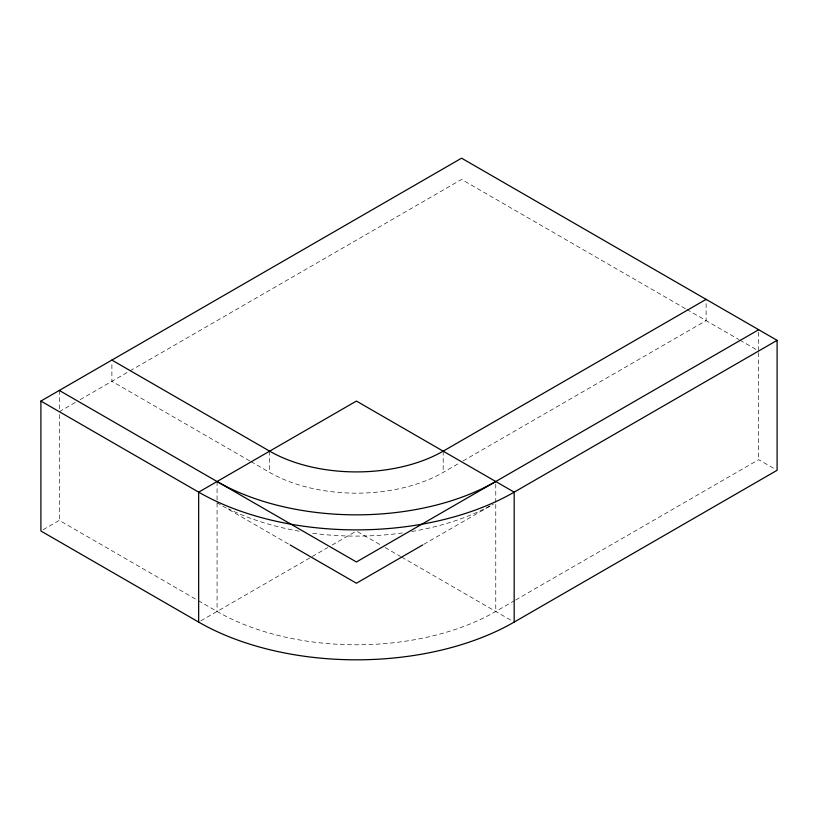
<?xml version="1.0" encoding="UTF-8"?>
<svg xmlns="http://www.w3.org/2000/svg" width="818" height="818" viewBox="0 0 818 818"><rect width="100%" height="100%" fill="white"/><g stroke="black" fill="none" stroke-linecap="round" stroke-linejoin="round"><path stroke-width="0.61" stroke-dasharray="4.09 3.07" d="M59.305 411.689L75.88 402.119M80.123 399.675L128.927 371.495M130.031 370.861L461.587 179.439L685.801 308.887M43.068 529.757L59.305 520.381L197.21 600.003M250.891 461.587L269.643 472.415A122.71 70.839 0 0 0 443.182 472.415L458.642 463.479M463.07 460.933L706.108 320.615L706.108 299.357M200.819 620.842L311.188 557.119M312.282 556.485L327.732 547.569M332.149 545.023L355.309 531.649M423.826 544.307L493.459 504.103M198.304 600.637L217.067 611.465A197.077 113.784 0 0 0 495.769 611.465L514.542 600.616M515.647 599.983L758.695 459.665L774.932 469.041M686.905 309.521L738.971 339.582M739.922 340.135L756.507 349.705M249.787 460.943L111.892 381.331L111.892 362.579M357.517 531.649L380.687 545.023M385.094 547.569L400.544 556.485M401.648 557.119L512.007 620.842M222.772 506.066L289.04 544.328M758.695 332.22L758.695 351.372M758.695 352.65L758.695 459.665M495.769 484.021L495.769 503.172M495.769 504.45L495.769 611.465M443.182 451.158L443.182 472.415M269.643 451.158L269.643 472.415M217.067 481.516L217.067 611.465M59.305 390.442L59.305 410.442M59.305 414.644L59.305 520.381M490.186 505.872A197.077 113.784 0 0 1 411.147 531.618M402.425 532.958A197.077 113.784 0 0 1 310.411 532.958M299.204 531.199A197.077 113.784 0 0 1 228.427 508.837M220.379 504.645A197.077 113.784 0 0 1 217.067 502.773"/><path stroke-width="1.23" d="M40.9 401.065L461.587 158.181L777.1 340.349L777.1 470.289L514.174 622.089A223.099 128.804 0 0 1 198.662 622.089L40.9 531.005L40.9 401.065L198.662 492.15A223.099 128.804 0 0 0 514.174 492.15L777.1 340.349M706.108 299.357L443.182 451.158A122.71 70.839 0 0 1 269.643 451.158L111.892 360.084M758.695 329.715L356.413 561.976L59.305 390.442M422.722 544.941L356.413 583.224L290.145 544.962M514.174 622.089L514.174 492.15L356.413 401.065L198.662 492.15L198.662 622.089M495.769 481.516A197.077 113.784 0 0 1 217.067 481.516"/></g></svg>
